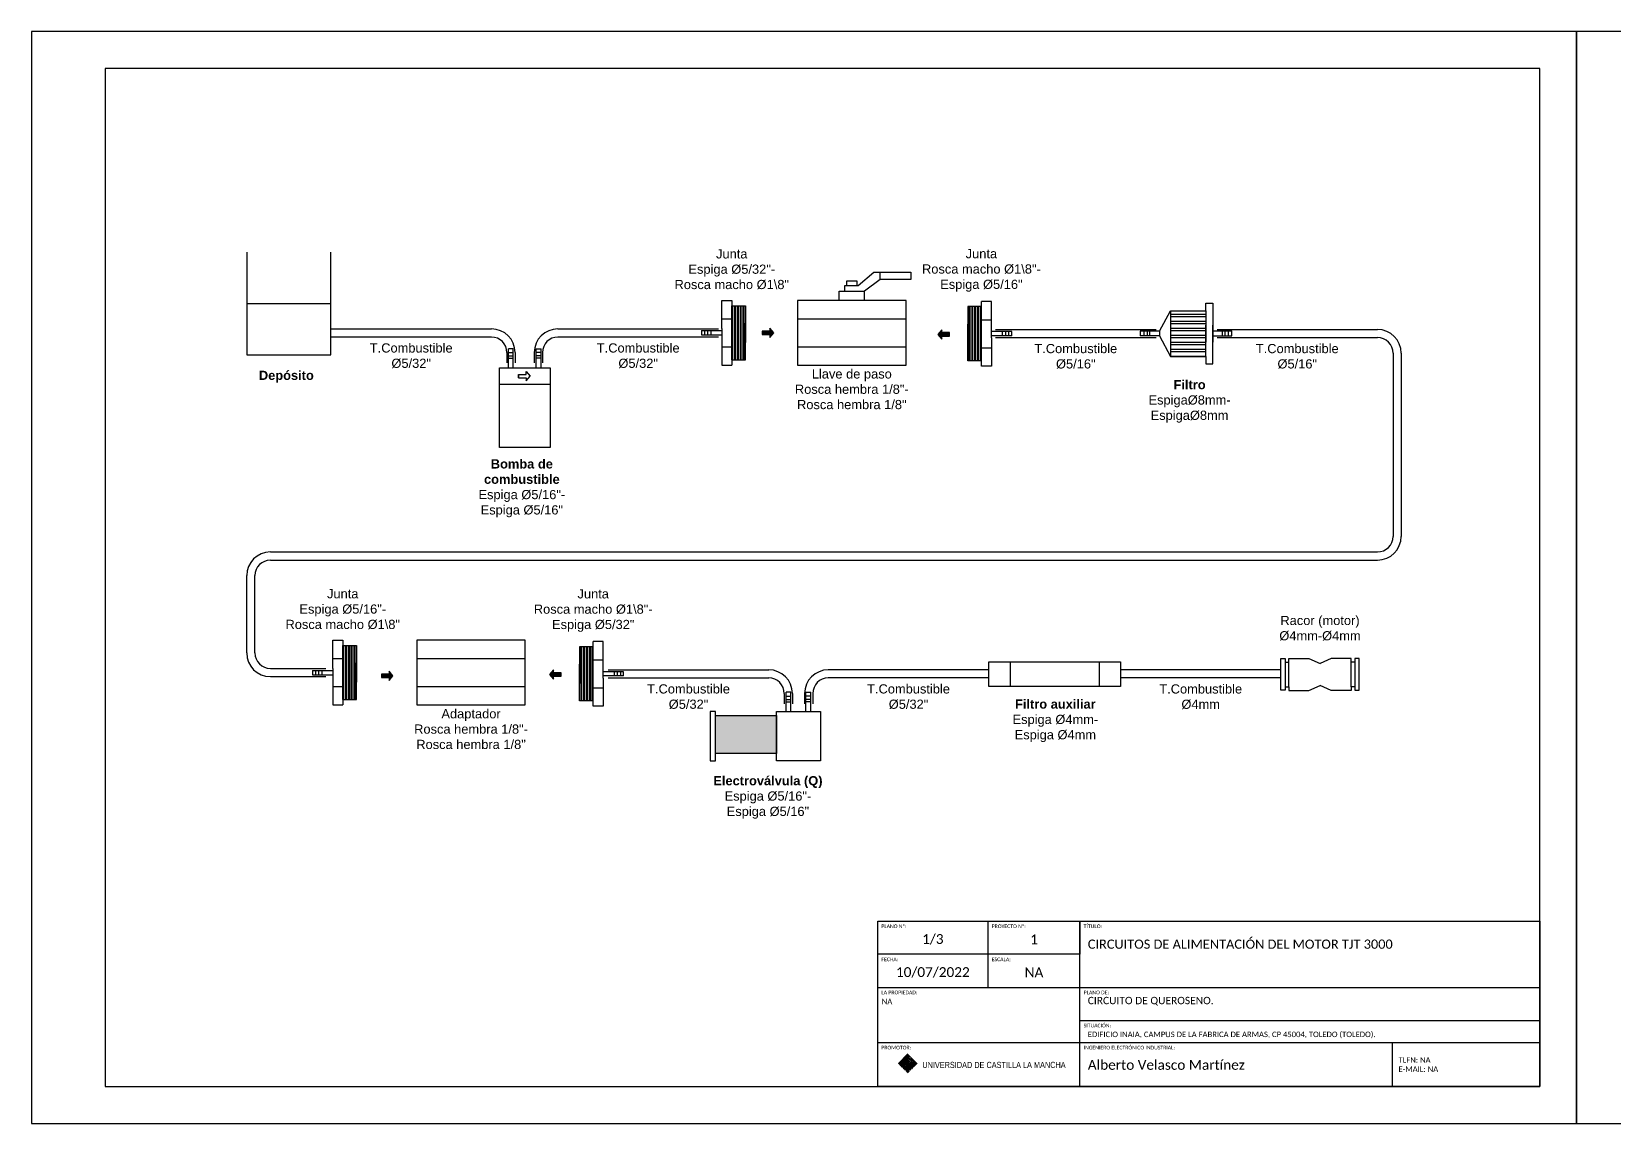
# Model space of a CAD drawing. Header units: millimetres. Extents: x 2619 to 3879, y 2394 to 2691.
# Drawn here: x 2619 to 3049, y 2393.6 to 2690.6 of the extents above; entities that cross this region are included whole.
import ezdxf

# ---------------------------------------------------------------- set-up
doc = ezdxf.new("R2010")
doc.units = ezdxf.units.MM
doc.layers.add('00_Leyenda', color=250, linetype='Continuous', lineweight=15)
for name, color, linetype in [('Cajetin', 7, 'Continuous'), ('Cajetin1', 7, 'Continuous'), ('Hoja', 7, 'Continuous')]:
    doc.layers.add(name, color=color, linetype=linetype)
doc.layers.add('LOGO CLM', color=7, linetype='Continuous', true_color=0xffffff)
doc.styles.add('estilo3', font='gdt.shx')
doc.styles.get("Standard").update_dxf_attribs({"font": 'arial.ttf'})
doc.linetypes.add('ZIGZAG', pattern='A,0.00254,-5.08,[131,ltypeshp.shx,S=5.08,R=0,X=-5.08,Y=0],-10.16,[131,ltypeshp.shx,S=5.08,R=180,X=5.08,Y=0],-5.08', length=20.32254)

msp = doc.modelspace()

# ---------------------------------------------------------------- hatches: boundary and pattern name
h = msp.add_hatch()
h.set_pattern_fill('ANSI32', color=256, scale=0.080349, angle=45)
h.set_pattern_definition([(90, (-1320.3461, -1964.8009), (-0.76532271, 0), []), (90, (-1320.091, -1964.54576), (-0.76532271, 0), [])])
h.paths.add_polyline_path([(2809.33, 2601.31), (2813.05, 2601.31), (2813.05, 2616.04), (2809.33, 2616.04)])
h = msp.add_hatch()
h.set_pattern_fill('ANSI32', color=256, scale=0.080349, angle=225)
h.set_pattern_definition([(270, (7006.8519, 7181.8832), (0.76532271, -9e-17), []), (270, (7006.5968, 7181.6281), (0.76532271, -9e-17), [])])
h.paths.add_polyline_path([(2877.18, 2615.77), (2873.46, 2615.77), (2873.46, 2601.04), (2877.18, 2601.04)])
h = msp.add_hatch()
h.set_pattern_fill('ANSI32', color=256, scale=0.2, angle=315)
h.set_pattern_definition([(0, (898.8428, 398.1977), (4e-16, 1.905), []), (0, (899.4778, 397.5627), (4e-16, 1.905), [])])
h.paths.add_polyline_path([(2928.61, 2602.25), (2938.17, 2602.25), (2938.17, 2610.78), (2938.17, 2614.68), (2928.61, 2614.68)])
h = msp.add_hatch(color=256)
h.dxf.hatch_style = 1
h.paths.add_polyline_path([(2820.71, 2608.64), (2819.63, 2609.91), (2819.63, 2609.13), (2817.57, 2609.13), (2817.57, 2608.16), (2819.63, 2608.16), (2819.63, 2607.37)])
h = msp.add_hatch(color=256)
h.dxf.hatch_style = 1
h.paths.add_polyline_path([(2866.39, 2608.72), (2866.39, 2609.5), (2865.31, 2608.23), (2866.39, 2606.96), (2866.39, 2607.75), (2868.45, 2607.75), (2868.45, 2608.72)])
h = msp.add_hatch()
h.set_pattern_fill('ANSI32', color=256, scale=0.080349, angle=45)
h.set_pattern_definition([(90, (-1426.1088, -2057.25604), (-0.76532271, 0), []), (90, (-1425.8537, -2057.0009), (-0.76532271, 0), [])])
h.paths.add_polyline_path([(2703.56, 2508.86), (2707.29, 2508.86), (2707.29, 2523.59), (2703.56, 2523.59)])
h = msp.add_hatch()
h.set_pattern_fill('ANSI32', color=256, scale=0.080349, angle=225)
h.set_pattern_definition([(270, (6901.3231, 7089.3492), (0.76532271, -9e-17), []), (270, (6901.068, 7089.0941), (0.76532271, -9e-17), [])])
h.paths.add_polyline_path([(2771.65, 2523.23), (2767.93, 2523.23), (2767.93, 2508.51), (2771.65, 2508.51)])
h = msp.add_hatch(color=256)
h.dxf.hatch_style = 1
h.paths.add_polyline_path([(2716.12, 2514.85), (2716.12, 2514.06), (2717.2, 2515.33), (2716.12, 2516.6), (2716.12, 2515.82), (2714.07, 2515.82), (2714.07, 2514.85)])
h = msp.add_hatch(color=256)
h.dxf.hatch_style = 1
h.paths.add_polyline_path([(2760.86, 2516.19), (2760.86, 2516.97), (2759.78, 2515.7), (2760.86, 2514.43), (2760.86, 2515.21), (2762.92, 2515.21), (2762.92, 2516.19)])
h = msp.add_hatch(color=256)
h.dxf.hatch_style = 1
h.paths.add_polyline_path([(2760.86, 2516.19), (2760.86, 2516.97), (2759.78, 2515.7), (2760.86, 2514.43), (2760.86, 2515.21), (2762.92, 2515.21), (2762.92, 2516.19)])
at = {"transparency": 33554483}
h = msp.add_hatch(color=256, dxfattribs=at)
h.dxf.hatch_style = 1
h.paths.add_polyline_path([(2804.9, 2504.55), (2804.9, 2494.23), (2821.45, 2494.23), (2821.45, 2504.55)])

# ---------------------------------------------------------------- linework, layer by layer
for p, q in [((2677.43, 2630.58), (2677.43, 2602.66)), ((2700.34, 2602.66), (2700.34, 2630.58)), ((2843.7, 2621.53), (2847.88, 2625.13)), ((2849.62, 2623.16), (2845.37, 2620.03)), ((2847.88, 2625.13), (2857.96, 2625.13)), ((2849.62, 2623.16), (2849.62, 2625.13)), ((2857.96, 2623.16), (2849.62, 2623.16)), ((2857.96, 2625.13), (2857.96, 2623.16)), ((2838.49, 2617.47), (2838.49, 2620.03)), ((2838.49, 2620.03), (2845.37, 2620.03)), ((2839.99, 2620.03), (2839.99, 2621.53)), ((2839.99, 2621.53), (2843.7, 2621.53)), ((2840.61, 2621.53), (2840.61, 2622.82)), ((2840.61, 2622.82), (2843.31, 2622.82)), ((2843.31, 2622.82), (2843.31, 2621.53)), ((2845.37, 2617.47), (2845.37, 2620.03)), ((2806.61, 2609.83), (2806.61, 2617.47)), ((2806.61, 2617.47), (2809.33, 2617.47)), ((2809.33, 2617.47), (2809.33, 2599.88)), ((2809.33, 2616.04), (2813.05, 2616.04)), ((2813.05, 2616.04), (2813.05, 2606.04)), ((2873.46, 2615.77), (2873.46, 2605.77)), ((2877.18, 2615.77), (2873.46, 2615.77)), ((2879.9, 2617.2), (2877.18, 2617.2)), ((2877.18, 2599.61), (2877.18, 2617.2)), ((2879.9, 2609.56), (2879.9, 2617.2)), ((2925.54, 2609.12), (2928.61, 2614.68)), ((2928.61, 2614.68), (2938.17, 2614.68)), ((2928.61, 2614.68), (2928.61, 2602.25)), ((2938.17, 2614.68), (2938.17, 2616.73)), ((2938.17, 2616.73), (2940.05, 2616.73)), ((2938.17, 2614.68), (2938.17, 2606.15)), ((2940.05, 2616.73), (2940.05, 2606.15)), ((2806.61, 2612.5), (2809.33, 2612.5)), ((2813.05, 2601.31), (2813.05, 2611.31)), ((2827.17, 2612.5), (2856.68, 2612.5)), ((2873.46, 2601.04), (2873.46, 2611.04)), ((2877.18, 2612.23), (2879.9, 2612.23)), ((2938.17, 2602.25), (2938.17, 2610.78)), ((2940.05, 2600.2), (2940.05, 2610.78)), ((2700.34, 2609.73), (2743.96, 2609.73)), ((2700.34, 2607.52), (2743.96, 2607.52)), ((2762.05, 2609.73), (2805.68, 2609.73)), ((2762.05, 2607.52), (2805.68, 2607.52)), ((2801.1, 2609.25), (2806.61, 2609.25)), ((2801.1, 2609.25), (2801.1, 2608.1)), ((2801.1, 2608.1), (2806.61, 2608.1)), ((2801.87, 2609.25), (2801.87, 2608.1)), ((2802.73, 2609.25), (2802.73, 2608.1)), ((2803.58, 2609.25), (2803.58, 2608.1)), ((2806.61, 2609.83), (2806.61, 2607.52)), ((2806.61, 2607.52), (2806.61, 2599.88)), ((2879.9, 2607.25), (2879.9, 2609.56)), ((2885.41, 2608.98), (2879.9, 2608.98)), ((2885.41, 2607.83), (2879.9, 2607.83)), ((2879.9, 2607.25), (2879.9, 2599.61)), ((2881, 2609.56), (2924.63, 2609.56)), ((2881, 2607.35), (2924.63, 2607.35)), ((2882.92, 2607.83), (2882.92, 2608.98)), ((2883.78, 2607.83), (2883.78, 2608.98)), ((2884.64, 2607.83), (2884.64, 2608.98)), ((2885.41, 2607.83), (2885.41, 2608.98)), ((2925.54, 2609.12), (2920.34, 2609.12)), ((2920.34, 2609.12), (2920.34, 2607.81)), ((2925.54, 2607.81), (2920.34, 2607.81)), ((2921.39, 2607.81), (2921.39, 2609.12)), ((2922.27, 2607.81), (2922.27, 2609.12)), ((2922.94, 2607.81), (2922.94, 2609.12)), ((2925.54, 2609.12), (2925.54, 2607.81)), ((2925.54, 2607.81), (2928.61, 2602.25)), ((2940.05, 2609.15), (2945.25, 2609.15)), ((2940.05, 2607.84), (2945.25, 2607.84)), ((2941.22, 2609.56), (2984.84, 2609.56)), ((2941.22, 2607.35), (2984.84, 2607.35)), ((2942.65, 2609.15), (2942.65, 2607.84)), ((2943.32, 2609.15), (2943.32, 2607.84)), ((2944.2, 2609.15), (2944.2, 2607.84)), ((2945.25, 2607.84), (2945.25, 2609.15)), ((2677.43, 2602.66), (2700.34, 2602.66)), ((2748.18, 2603.29), (2748.18, 2600.46)), ((2748.56, 2599.12), (2748.56, 2604.32)), ((2749.87, 2604.32), (2748.56, 2604.32)), ((2748.56, 2603.27), (2749.87, 2603.27)), ((2748.56, 2602.38), (2749.87, 2602.38)), ((2748.56, 2601.72), (2749.87, 2601.72)), ((2749.87, 2599.12), (2749.87, 2604.32)), ((2750.4, 2603.29), (2750.4, 2600.46)), ((2755.62, 2603.29), (2755.62, 2600.46)), ((2756.14, 2599.12), (2756.14, 2604.32)), ((2756.14, 2604.32), (2757.45, 2604.32)), ((2757.45, 2603.27), (2756.14, 2603.27)), ((2757.45, 2602.38), (2756.14, 2602.38)), ((2757.45, 2601.72), (2756.14, 2601.72)), ((2757.45, 2599.12), (2757.45, 2604.32)), ((2757.83, 2603.29), (2757.83, 2600.46)), ((2806.61, 2604.86), (2809.33, 2604.86)), ((2827.17, 2604.86), (2856.68, 2604.86)), ((2877.18, 2604.58), (2879.9, 2604.58)), ((2928.61, 2602.25), (2938.17, 2602.25)), ((2938.17, 2602.25), (2938.17, 2600.2)), ((2989.07, 2603.12), (2989.07, 2553.26)), ((2991.28, 2603.12), (2991.28, 2553.26)), ((2746.11, 2599.12), (2759.9, 2599.12)), ((2746.11, 2577.5), (2746.11, 2599.12)), ((2751.32, 2596.38), (2751.32, 2597.36)), ((2751.32, 2597.36), (2753.38, 2597.36)), ((2751.32, 2597.36), (2751.32, 2596.38)), ((2753.38, 2597.36), (2753.38, 2598.14)), ((2753.38, 2598.14), (2754.46, 2596.87)), ((2759.9, 2599.12), (2759.9, 2577.5)), ((2806.61, 2599.88), (2809.33, 2599.88)), ((2809.33, 2601.31), (2813.05, 2601.31)), ((2877.18, 2601.04), (2873.46, 2601.04)), ((2879.9, 2599.61), (2877.18, 2599.61)), ((2938.17, 2600.2), (2940.05, 2600.2)), ((2746.11, 2594.7), (2759.9, 2594.7)), ((2751.32, 2596.38), (2753.38, 2596.38)), ((2753.38, 2595.6), (2754.46, 2596.87)), ((2753.38, 2596.38), (2753.38, 2595.6)), ((2759.9, 2577.5), (2746.11, 2577.5)), ((2683.87, 2549.03), (2984.84, 2549.03)), ((2683.87, 2546.82), (2984.84, 2546.82)), ((2677.43, 2521.57), (2677.43, 2542.6)), ((2679.65, 2521.57), (2679.65, 2542.6)), ((2700.85, 2517.38), (2700.85, 2525.02)), ((2700.85, 2525.02), (2703.56, 2525.02)), ((2703.56, 2525.02), (2703.56, 2507.43)), ((2774.37, 2524.67), (2771.65, 2524.67)), ((2771.65, 2507.08), (2771.65, 2524.67)), ((2774.37, 2517.03), (2774.37, 2524.67)), ((2700.85, 2520.04), (2703.56, 2520.04)), ((2703.56, 2523.59), (2707.29, 2523.59)), ((2707.29, 2523.59), (2707.29, 2513.59)), ((2723.66, 2520.04), (2753.17, 2520.04)), ((2767.93, 2523.23), (2767.93, 2513.24)), ((2771.65, 2523.23), (2767.93, 2523.23)), ((2958.59, 2511.41), (2958.59, 2520.02)), ((2958.59, 2520.02), (2959.76, 2520.02)), ((2959.76, 2520.02), (2959.76, 2511.41)), ((2960.75, 2519.1), (2960.75, 2520.05)), ((2960.75, 2520.05), (2966.2, 2520.05)), ((2966.2, 2520.05), (2969.21, 2518.72)), ((2972.23, 2520.05), (2969.21, 2518.72)), ((2977.68, 2520.05), (2972.23, 2520.05)), ((2977.68, 2519.1), (2977.68, 2520.05)), ((2979.84, 2520.02), (2978.67, 2520.02)), ((2978.67, 2520.02), (2978.67, 2511.41)), ((2979.84, 2511.41), (2979.84, 2520.02)), ((2683.87, 2517.34), (2698.98, 2517.34)), ((2695.33, 2516.8), (2700.85, 2516.8)), ((2695.33, 2516.8), (2695.33, 2515.65)), ((2695.33, 2515.65), (2700.85, 2515.65)), ((2696.11, 2516.8), (2696.11, 2515.65)), ((2696.96, 2516.8), (2696.96, 2515.65)), ((2697.82, 2516.8), (2697.82, 2515.65)), ((2700.85, 2517.38), (2700.85, 2515.07)), ((2707.29, 2508.86), (2707.29, 2518.86)), ((2767.93, 2508.51), (2767.93, 2518.5)), ((2771.65, 2519.69), (2774.37, 2519.69)), ((2774.37, 2514.72), (2774.37, 2517.03)), ((2779.88, 2516.45), (2774.37, 2516.45)), ((2775.73, 2516.98), (2819.35, 2516.98)), ((2777.39, 2515.3), (2777.39, 2516.45)), ((2778.25, 2515.3), (2778.25, 2516.45)), ((2779.11, 2515.3), (2779.11, 2516.45)), ((2779.88, 2515.3), (2779.88, 2516.45)), ((2879.16, 2516.98), (2835.54, 2516.98)), ((2884.97, 2519.11), (2884.97, 2512.47)), ((2909.15, 2519.11), (2909.15, 2512.47)), ((2958.59, 2516.97), (2914.96, 2516.97)), ((2959.76, 2519.1), (2960.75, 2519.1)), ((2960.75, 2512.33), (2960.75, 2519.1)), ((2978.67, 2519.1), (2977.68, 2519.1)), ((2977.68, 2512.33), (2977.68, 2519.1)), ((2683.87, 2515.13), (2698.98, 2515.13)), ((2700.85, 2515.07), (2700.85, 2507.43)), ((2700.85, 2512.4), (2703.56, 2512.4)), ((2723.66, 2512.4), (2753.17, 2512.4)), ((2771.65, 2512.05), (2774.37, 2512.05)), ((2779.88, 2515.3), (2774.37, 2515.3)), ((2774.37, 2514.72), (2774.37, 2507.08)), ((2775.73, 2514.77), (2819.35, 2514.77)), ((2879.16, 2514.77), (2835.54, 2514.77)), ((2958.59, 2514.76), (2914.96, 2514.76)), ((2959.76, 2511.41), (2958.59, 2511.41)), ((2959.76, 2512.33), (2960.75, 2512.33)), ((2960.75, 2512.33), (2960.75, 2511.38)), ((2960.75, 2511.38), (2966.2, 2511.38)), ((2966.2, 2511.38), (2969.21, 2512.71)), ((2972.23, 2511.38), (2969.21, 2512.71)), ((2977.68, 2511.38), (2972.23, 2511.38)), ((2978.67, 2512.33), (2977.68, 2512.33)), ((2977.68, 2512.33), (2977.68, 2511.38)), ((2978.67, 2511.41), (2979.84, 2511.41)), ((2700.85, 2507.43), (2703.56, 2507.43)), ((2703.56, 2508.86), (2707.29, 2508.86)), ((2771.65, 2508.51), (2767.93, 2508.51)), ((2774.37, 2507.08), (2771.65, 2507.08)), ((2823.58, 2510.54), (2823.58, 2507.71)), ((2824.07, 2505.68), (2824.07, 2510.87)), ((2825.38, 2510.87), (2824.07, 2510.87)), ((2824.07, 2509.83), (2825.38, 2509.83)), ((2824.07, 2508.94), (2825.38, 2508.94)), ((2824.07, 2508.28), (2825.38, 2508.28)), ((2825.38, 2505.68), (2825.38, 2510.87)), ((2825.79, 2510.54), (2825.79, 2507.71)), ((2829.1, 2510.54), (2829.1, 2507.71)), ((2829.45, 2505.68), (2829.45, 2510.87)), ((2829.45, 2510.87), (2830.76, 2510.87)), ((2830.76, 2509.83), (2829.45, 2509.83)), ((2830.76, 2508.94), (2829.45, 2508.94)), ((2830.76, 2508.28), (2829.45, 2508.28)), ((2830.76, 2505.68), (2830.76, 2510.87)), ((2831.31, 2510.54), (2831.31, 2507.71))]:
    msp.add_line(p, q)
at = {"linetype": 'ZIGZAG', "ltscale": 0.2}
msp.add_line((2677.43, 2616.62), (2700.34, 2616.62), dxfattribs=at)
for points in [[(2827.17, 2599.88), (2856.68, 2599.88), (2856.68, 2617.47), (2827.17, 2617.47)], [(2817.57, 2609.13), (2817.57, 2608.16), (2819.63, 2608.16), (2819.63, 2607.37), (2820.71, 2608.64), (2819.63, 2609.91), (2819.63, 2609.13)], [(2868.45, 2607.75), (2868.45, 2608.72), (2866.39, 2608.72), (2866.39, 2609.5), (2865.31, 2608.23), (2866.39, 2606.96), (2866.39, 2607.75)], [(2723.66, 2507.43), (2753.17, 2507.43), (2753.17, 2525.02), (2723.66, 2525.02)], [(2714.07, 2515.82), (2714.07, 2514.85), (2716.12, 2514.85), (2716.12, 2514.06), (2717.2, 2515.33), (2716.12, 2516.6), (2716.12, 2515.82)], [(2762.92, 2515.21), (2762.92, 2516.19), (2760.86, 2516.19), (2760.86, 2516.97), (2759.78, 2515.7), (2760.86, 2514.43), (2760.86, 2515.21)], [(2762.92, 2515.21), (2762.92, 2516.19), (2760.86, 2516.19), (2760.86, 2516.97), (2759.78, 2515.7), (2760.86, 2514.43), (2760.86, 2515.21)], [(2879.16, 2519.11), (2914.96, 2519.11), (2914.96, 2512.47), (2879.16, 2512.47)], [(2803.43, 2492.19), (2804.9, 2492.19), (2804.9, 2505.68), (2803.43, 2505.68)], [(2804.9, 2504.55), (2821.45, 2504.55), (2821.45, 2494.23), (2804.9, 2494.23)], [(2821.45, 2505.68), (2833.38, 2505.68), (2833.38, 2492.19), (2821.45, 2492.19)]]:
    msp.add_lwpolyline(points, close=True)
for centre, radius, start, end in [((2743.96, 2603.29), 6.44, 0, 90), ((2743.96, 2603.29), 4.22, 0, 90), ((2762.05, 2603.29), 6.44, 90, 180), ((2762.05, 2603.29), 4.22, 90, 180), ((2984.84, 2603.12), 6.44, 0, 90), ((2984.84, 2603.12), 4.22, 0, 90), ((2984.84, 2553.26), 4.22, 270, 0), ((2984.84, 2553.26), 6.44, 270, 0), ((2683.87, 2542.6), 6.44, 90, 180), ((2683.87, 2542.6), 4.22, 90, 180), ((2683.87, 2521.57), 6.44, 180, 270), ((2683.87, 2521.57), 4.22, 180, 270), ((2819.35, 2510.54), 6.44, 0, 90), ((2835.54, 2510.54), 6.44, 90, 180), ((2819.35, 2510.54), 4.22, 0, 90), ((2835.54, 2510.54), 4.22, 90, 180)]:
    msp.add_arc(centre, radius, start, end)
at = {"layer": 'Cajetin'}
msp.add_line((2903.96, 2439.59), (2903.96, 2448.59), dxfattribs=at)
at = {"layer": 'Cajetin1'}
for p, q in [((2878.96, 2430.59), (2878.96, 2448.59)), ((2903.96, 2439.59), (2848.96, 2439.59)), ((2848.96, 2430.59), (3028.96, 2430.59)), ((2903.96, 2421.59), (3028.96, 2421.59)), ((2988.96, 2403.59), (2988.96, 2415.59))]:
    msp.add_line(p, q, dxfattribs=at)
for points in [[(2638.96, 2403.59), (3028.96, 2403.59), (3028.96, 2680.59), (2638.96, 2680.59)], [(3028.96, 2448.59), (3028.96, 2430.59), (3028.96, 2403.59), (2848.96, 2403.59), (2848.96, 2448.59)]]:
    msp.add_lwpolyline(points, close=True, dxfattribs=at)
for points in [[(2903.96, 2448.59), (2903.96, 2439.59), (2848.96, 2439.59)], [(2848.96, 2415.59), (2903.96, 2415.59), (2903.96, 2439.59)], [(2903.96, 2403.59), (2903.96, 2415.59), (3028.96, 2415.59)]]:
    msp.add_lwpolyline(points, dxfattribs=at)
at = {"layer": 'Hoja'}
for points in [[(2618.96, 2393.59), (3038.96, 2393.59), (3038.96, 2690.59), (2618.96, 2690.59)], [(3038.96, 2393.59), (3458.96, 2393.59), (3458.96, 2690.59), (3038.96, 2690.59)]]:
    msp.add_lwpolyline(points, close=True, dxfattribs=at)
at = {"layer": 'LOGO CLM', "color": 234, "true_color": 0x971c47}
for p, q in [((2854.58, 2409.91), (2857.15, 2412.48)), ((2856.2, 2411.45), (2857.19, 2412.45)), ((2856.51, 2411.69), (2857.23, 2412.41)), ((2856.68, 2411.78), (2857.27, 2412.37)), ((2856.81, 2411.84), (2857.31, 2412.33)), ((2854.61, 2409.87), (2856.1, 2411.36)), ((2854.65, 2409.83), (2855.86, 2411.04)), ((2854.69, 2409.79), (2855.77, 2410.88)), ((2854.73, 2409.76), (2855.72, 2410.74)), ((2854.77, 2409.72), (2855.67, 2410.62)), ((2854.8, 2409.68), (2855.64, 2410.52)), ((2854.84, 2409.64), (2855.62, 2410.42)), ((2854.88, 2409.6), (2855.6, 2410.33)), ((2854.92, 2409.57), (2855.59, 2410.24)), ((2854.96, 2409.53), (2855.59, 2410.16)), ((2854.99, 2409.49), (2855.58, 2410.08)), ((2855.03, 2409.45), (2855.58, 2410)), ((2855.07, 2409.41), (2855.58, 2409.93)), ((2855.11, 2409.38), (2855.58, 2409.85)), ((2855.15, 2409.34), (2855.58, 2409.78)), ((2855.18, 2409.3), (2855.58, 2409.7)), ((2855.22, 2409.26), (2855.58, 2409.62)), ((2855.26, 2409.22), (2855.58, 2409.55)), ((2855.3, 2409.19), (2855.58, 2409.47)), ((2855.33, 2409.15), (2855.58, 2409.4)), ((2855.37, 2409.11), (2855.58, 2409.32)), ((2855.41, 2409.07), (2855.58, 2409.24)), ((2855.45, 2409.04), (2855.58, 2409.17)), ((2855.49, 2409), (2855.58, 2409.09)), ((2855.52, 2408.96), (2855.58, 2409.02)), ((2855.56, 2408.92), (2855.58, 2408.94)), ((2855.82, 2410.17), (2856.22, 2410.56)), ((2855.82, 2410.09), (2856.12, 2410.39)), ((2855.82, 2410.01), (2856.08, 2410.27)), ((2855.82, 2409.94), (2856.05, 2410.17)), ((2855.82, 2409.86), (2856.04, 2410.08)), ((2855.82, 2409.78), (2856.03, 2410)), ((2855.82, 2409.71), (2856.03, 2409.92)), ((2855.82, 2409.63), (2856.03, 2409.85)), ((2855.82, 2409.56), (2856.03, 2409.77)), ((2855.82, 2409.48), (2856.03, 2409.69)), ((2855.82, 2409.4), (2856.03, 2409.62)), ((2855.82, 2409.33), (2856.03, 2409.54)), ((2855.82, 2409.25), (2856.03, 2409.47)), ((2855.82, 2409.18), (2856.03, 2409.39)), ((2855.82, 2409.1), (2856.03, 2409.31)), ((2855.82, 2409.03), (2856.03, 2409.24)), ((2855.82, 2408.95), (2856.03, 2409.16)), ((2855.82, 2408.87), (2856.03, 2409.09)), ((2855.82, 2408.8), (2856.03, 2409.01)), ((2855.82, 2408.72), (2856.03, 2408.94)), ((2855.83, 2410.25), (2857.25, 2411.67)), ((2855.83, 2408.66), (2856.03, 2408.86)), ((2855.85, 2410.34), (2857.19, 2411.69)), ((2855.87, 2410.44), (2857.13, 2411.7)), ((2855.87, 2408.62), (2856.03, 2408.78)), ((2855.89, 2410.54), (2857.03, 2411.68)), ((2855.9, 2408.58), (2856.03, 2408.71)), ((2855.93, 2410.66), (2856.92, 2411.64)), ((2855.94, 2408.54), (2856.03, 2408.63)), ((2855.98, 2408.5), (2856.03, 2408.56)), ((2855.99, 2410.79), (2856.78, 2411.58)), ((2856.02, 2408.47), (2856.03, 2408.48)), ((2856.09, 2410.97), (2856.61, 2411.48)), ((2856.25, 2409.98), (2857.09, 2410.83)), ((2856.25, 2409.91), (2857.16, 2410.83)), ((2856.25, 2410.07), (2857.01, 2410.82)), ((2856.25, 2409.83), (2857.23, 2410.82)), ((2856.25, 2409.76), (2856.58, 2410.1)), ((2856.25, 2409.68), (2856.49, 2409.93)), ((2856.25, 2409.6), (2856.46, 2409.82)), ((2856.25, 2409.53), (2856.45, 2409.74)), ((2856.25, 2409.45), (2856.45, 2409.66)), ((2856.25, 2409.38), (2856.46, 2409.59)), ((2856.25, 2409.3), (2856.47, 2409.53)), ((2856.25, 2409.23), (2856.49, 2409.47)), ((2856.25, 2409.15), (2856.51, 2409.42)), ((2856.25, 2409.07), (2856.54, 2409.37)), ((2856.25, 2409), (2856.57, 2409.32)), ((2856.25, 2408.92), (2856.6, 2409.28)), ((2856.25, 2408.85), (2856.46, 2409.06)), ((2856.25, 2408.77), (2856.45, 2408.98)), ((2856.25, 2408.7), (2856.45, 2408.9)), ((2856.25, 2408.62), (2856.45, 2408.83)), ((2856.25, 2408.54), (2856.45, 2408.75)), ((2856.25, 2408.47), (2856.45, 2408.67)), ((2856.25, 2408.39), (2856.45, 2408.6)), ((2856.25, 2408.32), (2856.45, 2408.52)), ((2856.25, 2408.24), (2856.45, 2408.45)), ((2856.27, 2410.16), (2856.91, 2410.8)), ((2856.28, 2408.2), (2856.45, 2408.37)), ((2856.31, 2410.27), (2856.8, 2410.77)), ((2856.32, 2408.16), (2856.45, 2408.29)), ((2856.36, 2408.13), (2856.45, 2408.22)), ((2856.39, 2410.43), (2856.65, 2410.69)), ((2856.4, 2408.09), (2856.45, 2408.14)), ((2856.43, 2408.05), (2856.45, 2408.07)), ((2856.51, 2410.86), (2857.3, 2411.65)), ((2856.66, 2408.97), (2857.53, 2409.84)), ((2856.67, 2409.73), (2857.08, 2410.14)), ((2856.67, 2409.65), (2857.16, 2410.14)), ((2856.67, 2408.89), (2857.55, 2409.78)), ((2856.67, 2408.82), (2857.56, 2409.71)), ((2856.67, 2408.74), (2857.55, 2409.63)), ((2856.67, 2408.67), (2857.52, 2409.52)), ((2856.67, 2408.59), (2857.42, 2409.35)), ((2856.67, 2408.51), (2857.42, 2409.27)), ((2856.67, 2408.44), (2857.42, 2409.19)), ((2856.67, 2408.36), (2857.42, 2409.12)), ((2856.67, 2408.29), (2857.48, 2409.1)), ((2856.67, 2408.21), (2857.52, 2409.07)), ((2856.67, 2408.13), (2857.55, 2409.02)), ((2856.67, 2408.06), (2857.56, 2408.95)), ((2856.67, 2407.98), (2857.56, 2408.87)), ((2856.67, 2407.91), (2857.56, 2408.8)), ((2856.67, 2407.83), (2857.56, 2408.72)), ((2856.68, 2410.95), (2857.36, 2411.63)), ((2856.68, 2409.82), (2856.99, 2410.13)), ((2856.68, 2409.59), (2857.22, 2410.13)), ((2856.7, 2409.53), (2857.28, 2410.11)), ((2856.7, 2407.79), (2857.56, 2408.65)), ((2856.71, 2410.22), (2857.3, 2410.81)), ((2856.72, 2409.48), (2857.33, 2410.09)), ((2856.73, 2407.75), (2857.56, 2408.57)), ((2856.75, 2409.43), (2857.37, 2410.06)), ((2856.76, 2409.97), (2856.83, 2410.05)), ((2856.77, 2407.71), (2857.56, 2408.5)), ((2856.79, 2409.39), (2857.42, 2410.02)), ((2856.8, 2410.99), (2857.41, 2411.6)), ((2856.8, 2409.33), (2857.45, 2409.98)), ((2856.8, 2409.25), (2857.49, 2409.94)), ((2856.8, 2409.18), (2857.51, 2409.89)), ((2856.81, 2407.67), (2857.56, 2408.42)), ((2856.85, 2407.64), (2857.56, 2408.34)), ((2856.88, 2410.32), (2857.36, 2410.8)), ((2856.89, 2407.6), (2857.56, 2408.27)), ((2856.9, 2411.02), (2857.46, 2411.58)), ((2856.92, 2407.56), (2857.56, 2408.19)), ((2856.93, 2411.88), (2857.34, 2412.29)), ((2856.96, 2407.52), (2857.56, 2408.12)), ((2856.99, 2411.04), (2857.51, 2411.56)), ((2856.99, 2410.35), (2857.42, 2410.78)), ((2857, 2407.48), (2857.56, 2408.04)), ((2857.04, 2411.91), (2857.38, 2412.26)), ((2857.07, 2410.36), (2857.47, 2410.76)), ((2857.08, 2411.04), (2857.56, 2411.53)), ((2857.13, 2411.93), (2857.42, 2412.22)), ((2857.15, 2411.04), (2857.61, 2411.5)), ((2857.15, 2410.36), (2857.52, 2410.73)), ((2857.19, 2411.91), (2857.46, 2412.18)), ((2857.22, 2411.04), (2857.66, 2411.47)), ((2857.22, 2410.35), (2857.57, 2410.7)), ((2857.25, 2411.9), (2857.49, 2412.14)), ((2857.28, 2410.34), (2857.62, 2410.67)), ((2857.29, 2411.03), (2857.7, 2411.44)), ((2857.31, 2411.88), (2857.53, 2412.1)), ((2857.34, 2410.32), (2857.66, 2410.64)), ((2857.35, 2411.02), (2857.74, 2411.41)), ((2857.36, 2411.86), (2857.57, 2412.07)), ((2857.39, 2410.3), (2857.7, 2410.61)), ((2857.42, 2411.84), (2857.61, 2412.03)), ((2857.42, 2411), (2857.79, 2411.37)), ((2857.44, 2410.27), (2857.74, 2410.57)), ((2857.47, 2411.82), (2857.65, 2411.99)), ((2857.47, 2410.98), (2857.83, 2411.34)), ((2857.49, 2410.24), (2857.78, 2410.53)), ((2857.52, 2411.79), (2857.68, 2411.95)), ((2857.53, 2410.96), (2857.87, 2411.3)), ((2857.53, 2410.21), (2857.81, 2410.49)), ((2857.57, 2410.17), (2857.85, 2410.45)), ((2857.58, 2411.77), (2857.72, 2411.92)), ((2857.58, 2410.94), (2857.91, 2411.27)), ((2857.61, 2410.13), (2857.87, 2410.4)), ((2857.63, 2411.74), (2857.76, 2411.88)), ((2857.63, 2410.92), (2857.95, 2411.23)), ((2857.64, 2410.09), (2857.9, 2410.35)), ((2857.64, 2409.25), (2858, 2409.62)), ((2857.67, 2411.72), (2857.8, 2411.84)), ((2857.67, 2410.05), (2857.93, 2410.3)), ((2857.68, 2410.89), (2857.98, 2411.19)), ((2857.68, 2409.22), (2858, 2409.54)), ((2857.69, 2409.38), (2858, 2409.69)), ((2857.7, 2410), (2857.95, 2410.25)), ((2857.71, 2409.18), (2858, 2409.46)), ((2857.72, 2411.69), (2857.84, 2411.8)), ((2857.72, 2409.95), (2857.97, 2410.19)), ((2857.73, 2410.86), (2858.02, 2411.15)), ((2857.74, 2409.89), (2857.98, 2410.13)), ((2857.74, 2409.51), (2858, 2409.77)), ((2857.74, 2409.13), (2858, 2409.39)), ((2857.76, 2409.83), (2857.99, 2410.06)), ((2857.76, 2409.07), (2858, 2409.31)), ((2857.77, 2411.66), (2857.87, 2411.76)), ((2857.77, 2410.83), (2858.05, 2411.11)), ((2857.77, 2409.76), (2858, 2409.99)), ((2857.77, 2409.69), (2858, 2409.92)), ((2857.77, 2409.61), (2858, 2409.84)), ((2857.77, 2409.01), (2858, 2409.24)), ((2857.77, 2408.93), (2858, 2409.16)), ((2857.77, 2408.86), (2858, 2409.08)), ((2857.77, 2408.78), (2858, 2409.01)), ((2857.77, 2408.71), (2858, 2408.93)), ((2857.77, 2408.63), (2858, 2408.86)), ((2857.77, 2408.55), (2858, 2408.78)), ((2857.77, 2408.48), (2858, 2408.71)), ((2857.77, 2408.4), (2858, 2408.63)), ((2857.77, 2408.33), (2858, 2408.55)), ((2857.77, 2408.25), (2858, 2408.48)), ((2857.77, 2408.17), (2858, 2408.4)), ((2857.77, 2408.1), (2858, 2408.33)), ((2857.81, 2411.63), (2857.91, 2411.73)), ((2857.81, 2410.79), (2858.08, 2411.06)), ((2857.81, 2408.07), (2858, 2408.25)), ((2857.86, 2411.6), (2857.95, 2411.69)), ((2857.86, 2410.76), (2858.12, 2411.02)), ((2857.89, 2410.72), (2858.15, 2410.98)), ((2857.9, 2411.56), (2857.99, 2411.65)), ((2857.93, 2410.68), (2858.18, 2410.93)), ((2857.94, 2411.53), (2858.03, 2411.61)), ((2857.97, 2410.64), (2858.2, 2410.88)), ((2857.98, 2411.49), (2858.06, 2411.57)), ((2858, 2410.6), (2858.23, 2410.83)), ((2858.02, 2411.46), (2858.1, 2411.54)), ((2858.03, 2410.56), (2858.26, 2410.78)), ((2858.06, 2411.42), (2858.14, 2411.5)), ((2858.06, 2410.51), (2858.28, 2410.73)), ((2858.09, 2410.46), (2858.3, 2410.68)), ((2858.1, 2411.38), (2858.18, 2411.46)), ((2858.11, 2410.41), (2858.32, 2410.62)), ((2858.13, 2410.36), (2858.34, 2410.56)), ((2858.14, 2411.34), (2858.21, 2411.42)), ((2858.16, 2410.3), (2858.36, 2410.51)), ((2858.17, 2411.3), (2858.25, 2411.38)), ((2858.17, 2410.24), (2858.38, 2410.45)), ((2858.19, 2410.18), (2858.39, 2410.39)), ((2858.2, 2410.12), (2858.4, 2410.32)), ((2858.21, 2411.26), (2858.29, 2411.35)), ((2858.21, 2410.05), (2858.41, 2410.26)), ((2858.21, 2409.98), (2858.42, 2410.19)), ((2858.21, 2409.91), (2858.42, 2410.12)), ((2858.21, 2409.83), (2858.43, 2410.04)), ((2858.21, 2409.75), (2858.43, 2409.97)), ((2858.21, 2409.68), (2858.43, 2409.89)), ((2858.21, 2409.6), (2858.43, 2409.81)), ((2858.21, 2409.53), (2858.43, 2409.74)), ((2858.21, 2409.45), (2858.43, 2409.66)), ((2858.21, 2409.37), (2858.43, 2409.59)), ((2858.21, 2409.3), (2858.43, 2409.51)), ((2858.21, 2409.22), (2858.43, 2409.44)), ((2858.21, 2409.15), (2858.43, 2409.36)), ((2858.21, 2409.07), (2858.43, 2409.28)), ((2858.21, 2409), (2858.43, 2409.21)), ((2858.21, 2408.92), (2858.43, 2409.13)), ((2858.21, 2408.84), (2858.43, 2409.06)), ((2858.21, 2408.77), (2858.43, 2408.98)), ((2858.21, 2408.69), (2858.43, 2408.9)), ((2858.21, 2408.62), (2858.43, 2408.83)), ((2858.21, 2408.54), (2858.43, 2408.75)), ((2858.21, 2408.47), (2858.43, 2408.68)), ((2858.24, 2411.22), (2858.33, 2411.31)), ((2858.27, 2411.18), (2858.37, 2411.27)), ((2858.3, 2411.13), (2858.4, 2411.23)), ((2858.33, 2411.09), (2858.44, 2411.2)), ((2858.36, 2411.04), (2858.48, 2411.16)), ((2858.39, 2410.99), (2858.52, 2411.12)), ((2858.42, 2410.94), (2858.56, 2411.08)), ((2858.44, 2410.89), (2858.59, 2411.04)), ((2858.47, 2410.84), (2858.63, 2411.01)), ((2858.49, 2410.79), (2858.67, 2410.97)), ((2858.51, 2410.73), (2858.71, 2410.93)), ((2858.53, 2410.68), (2858.75, 2410.89)), ((2858.55, 2410.62), (2858.78, 2410.85)), ((2858.57, 2410.56), (2858.82, 2410.82)), ((2858.58, 2410.5), (2858.86, 2410.78)), ((2858.6, 2410.44), (2858.9, 2410.74)), ((2858.61, 2410.38), (2858.93, 2410.7)), ((2858.62, 2410.31), (2858.97, 2410.66)), ((2858.63, 2410.25), (2859.01, 2410.63)), ((2858.64, 2410.18), (2859.05, 2410.59)), ((2858.64, 2410.1), (2859.09, 2410.55)), ((2858.64, 2410.03), (2859.12, 2410.51)), ((2858.64, 2409.95), (2859.16, 2410.48)), ((2858.64, 2409.88), (2859.2, 2410.44)), ((2858.64, 2409.8), (2859.24, 2410.4)), ((2858.64, 2409.73), (2859.28, 2410.36)), ((2858.64, 2409.65), (2859.31, 2410.32)), ((2858.64, 2409.57), (2859.35, 2410.29)), ((2858.64, 2409.5), (2859.39, 2410.25)), ((2858.64, 2409.42), (2859.43, 2410.21)), ((2858.64, 2409.35), (2859.47, 2410.17)), ((2858.64, 2409.27), (2859.5, 2410.13)), ((2858.64, 2409.2), (2859.54, 2410.1)), ((2858.64, 2409.12), (2859.58, 2410.06)), ((2858.64, 2409.04), (2859.62, 2410.02)), ((2858.64, 2408.97), (2859.65, 2409.98)), ((2858.64, 2408.89), (2859.69, 2409.94)), ((2857.04, 2407.45), (2857.56, 2407.97)), ((2857.08, 2407.41), (2857.56, 2407.89)), ((2857.11, 2407.37), (2857.56, 2407.81))]:
    msp.add_line(p, q, dxfattribs=at)

# ---------------------------------------------------------------- texts
at = {"char_height": 2.5}
for s, width, heights, insert, attachment_point in [('\\A1;\\pxqc;Junta \\PEspiga Ø5/32"-\\PRosca macho Ø1\\\\8"', 70.8177, [23], (2809.3, 2625.92), 5), ('\\A1;\\pxqc;Junta \\P\\pq*;Rosca macho Ø1\\\\8"-\\P\\pqc;Espiga Ø5/16"', 70.8177, [23], (2877.16, 2625.64), 5), ('\\A1;\\pxqc;T.Combustible\\PØ5/32"', 33.8737, [13.95], (2722.15, 2602.41), 5), ('\\A1;\\pxqc;T.Combustible\\PØ5/32"', 33.8737, [13.95], (2783.86, 2602.41), 5), ('\\A1;\\pxqc;T.Combustible\\PØ5/16"', 33.8737, [13.95], (2902.82, 2602.24), 5), ('\\A1;\\pxqc;T.Combustible\\PØ5/16"', 33.8737, [13.95], (2963.03, 2602.24), 5), ('\\pxqc;{\\fArial|b1|i0|c0|p34;Depósito}', 55.7516, [0], (2660.33, 2598.34), 1), ('\\A1;\\pxqc;Llave de paso\\PRosca hembra 1/8"-\\PRosca hembra 1/8"', 70.8177, [23], (2841.93, 2593.29), 5), ('\\pxqc;{\\fArial|b1|i0|c0|p34;Filtro\\P\\A1;\\fArial|b0|i0|c0|p34;EspigaØ8mm-\\PEspigaØ8mm}', 55.7516, [0], (2905.87, 2595.81), 1), ('\\pxqc;{\\fArial|b1|i0|c0|p34;Bomba de\\Pcombustible\\P\\A1;\\fArial|b0|i0|c0|p34;Espiga Ø5/16"-\\PEspiga Ø5/16"}', 55.7516, [0], (2724.35, 2574.24), 1), ('\\A1;\\pxqc;Junta \\PEspiga Ø5/16"-\\PRosca macho Ø1\\\\8"', 70.8177, [23], (2703.54, 2533.46), 5), ('\\A1;\\pxqc;Junta \\P\\pq*;Rosca macho Ø1\\\\8"-\\P\\pqc;Espiga Ø5/32"', 70.8177, [23], (2771.63, 2533.11), 5), ('\\pxqc;Racor (motor)\\PØ4mm-Ø4mm', 33.8737, [13.95], (2969.21, 2528.28), 5), ('\\A1;\\pxqc;T.Combustible\\PØ5/32"', 33.8737, [13.95], (2797.54, 2509.66), 5), ('\\A1;\\pxqc;T.Combustible\\PØ5/32"', 33.8737, [13.95], (2857.35, 2509.66), 5), ('\\A1;\\pxqc;T.Combustible\\PØ4mm', 33.8737, [13.95], (2936.78, 2509.65), 5), ('\\pxqc;{\\fArial|b1|i0|c0|p34;Filtro auxiliar\\P\\A1;\\fArial|b0|i0|c0|p34;Espiga Ø4mm-\\PEspiga Ø4mm}', 55.7516, [0], (2869.39, 2508.91), 1), ('\\A1;\\pxqc;Adaptador\\PRosca hembra 1/8"-\\PRosca hembra 1/8"', 70.8177, [23], (2738.42, 2500.84), 5), ('\\pxqc;{\\fArial|b1|i0|c0|p34;Electroválvula (Q)\\P\\A1;\\fArial|b0|i0|c0|p34;Espiga Ø5/16"-\\PEspiga Ø5/16"}', 55.7516, [0], (2791.25, 2488.06), 1)]:
    msp.add_mtext_dynamic_manual_height_columns(s, width=width, gutter_width=12.5, heights=heights, dxfattribs=dict(at, insert=insert, attachment_point=attachment_point))
at = {"layer": '00_Leyenda', "linetype": 'ByBlock', "lineweight": 0}
for s, width, heights, insert, char_height, attachment_point in [('\\pxi1,ql;{\\fCalibri Light|b0|i0|c0|p34;PLANO Nº:}', 84.3774, [10.15], (2848.96, 2447.71), 1, 1), ('\\pxi1,ql;{\\fCalibri Light|b0|i0|c0|p34;PROYECTO Nº:}', 84.3774, [10.15], (2878.96, 2447.71), 1, 1), ('\\pxi1,ql;{\\fCalibri Light|b0|i0|c0|p34;TÍTULO:}', 84.3774, [10.15], (2903.96, 2447.71), 1, 1), ('{\\fCalibri Light|b0|i0|c0|p34;1/3}', 30, [5.09], (2863.96, 2443.66), 2.6667, 5), ('\\pxqc;{\\fCalibri Light|b0|i0|c0|p34;1}', 25, [5.09], (2878.96, 2444.99), 2.6667, 1), ('{\\fCalibri Light|b0|i0|c0|p34;CIRCUITOS DE ALIMENTACIÓN DEL MOTOR TJT 3000}', 125, [13.01], (2906.08, 2443.6), 2.5, 1), ('\\pxi1,ql;{\\fCalibri Light|b0|i0|c0|p34;FECHA:}', 84.3774, [10.15], (2848.96, 2438.71), 1, 1), ('\\pxi1,ql;{\\fCalibri Light|b0|i0|c0|p34;ESCALA:}', 84.3774, [10.15], (2878.96, 2438.71), 1, 1), ('{\\fCalibri Light|b0|i0|c0|p34;10/07/2022}', 30, [5.09], (2863.96, 2434.66), 2.6667, 5), ('\\pxqc;{\\fCalibri Light|b0|i0|c0|p34;NA}', 25, [5.09], (2878.96, 2436.01), 2.6667, 1), ('\\pxi1,ql;{\\fCalibri Light|b0|i0|c0|p34;LA PROPIEDAD:}', 84.3774, [10.15], (2848.96, 2429.71), 1, 1), ('\\pxi1,ql;{\\fCalibri Light|b0|i0|c0|p34;PLANO DE:}', 84.3774, [10.15], (2903.96, 2429.71), 1, 1), ('{\\fCalibri Light|b0|i0|c0|p34;NA}', 53.1941, [12.17], (2850.08, 2427.48), 1.5, 1), ('{\\fCalibri Light|b0|i0|c0|p34;CIRCUITO DE QUEROSENO.}', 124.5512, [4.51], (2906.08, 2428.01), 2, 1), ('\\pxi1,ql;{\\fCalibri Light|b0|i0|c0|p34;SITUACIÓN:}', 84.3774, [10.15], (2903.96, 2420.71), 1, 1), ('{\\fCalibri Light|b0|i0|c0|p34;EDIFICIO INAIA, CAMPUS DE LA FABRICA DE ARMAS, CP 45004, TOLEDO (TOLEDO).}', 125, [13.01], (2906.08, 2418.56), 1.5, 1), ('\\pxi1,ql;{\\fCalibri Light|b0|i0|c0|p34;PROMOTOR:}', 84.3774, [10.15], (2848.96, 2414.71), 1, 1), ('\\pxi1,ql;{\\fCalibri Light|b0|i0|c0|p34;INGENIERO ELECTRÓNICO INDUSTRIAL:}', 84.3774, [10.15], (2903.96, 2414.71), 1, 1), ('{\\fCalibri Light|b0|i0|c0|p34;Alberto Velasco Martínez}', 85, [11.4], (2906.08, 2409.49), 2.6667, 4), ('\\pxql;{\\fCalibri Light|b0|i0|c0|p34;   TLFN: NA\\P   E-MAIL: NA}', 40, [12], (2988.96, 2409.59), 1.5, 4)]:
    msp.add_mtext_dynamic_manual_height_columns(s, width=width, gutter_width=13.33, heights=heights, dxfattribs=dict(at, insert=insert, char_height=char_height, attachment_point=attachment_point))
at = {"layer": 'LOGO CLM', "color": 234, "true_color": 0x971c47, "insert": (2861.1, 2410.33), "char_height": 1.6667, "width": 41.3899, "attachment_point": 1, "style": 'estilo3'}
msp.add_mtext('{\\fArial Narrow|b0|i0|c0|p34;UNIVERSIDAD DE CASTILLA LA MANCHA}', dxfattribs=at)

doc.saveas('drawing.dxf')
